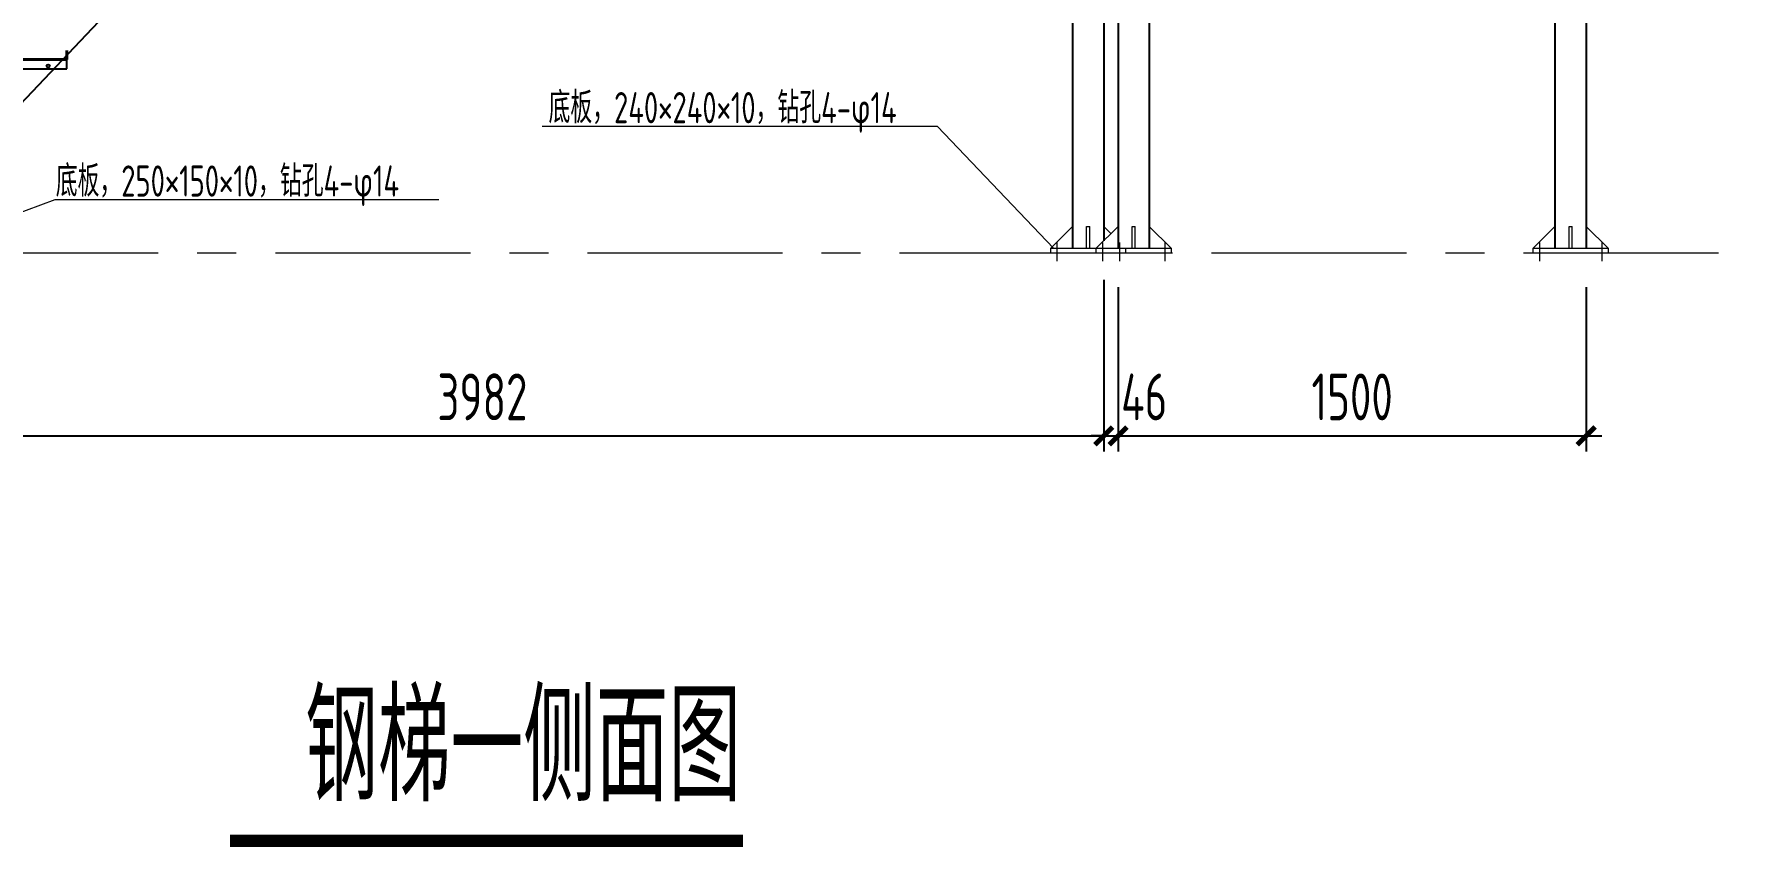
# Model space of a CAD drawing. Extents: x 498328 to 716449, y -893371 to -467753.
# Drawn here: x 532740 to 543616, y -875262 to -870049 of the extents above; entities that cross this region are included whole.
import ezdxf

# ---------------------------------------------------------------- set-up
doc = ezdxf.new("R2010")
doc.units = 0
doc.header["$LTSCALE"] = 1000
doc.header["$PDMODE"] = 35
doc.header["$PDSIZE"] = 20
doc.linetypes.add('CENTER', pattern=[2, 1.25, -0.25, 0.25, -0.25])
doc.linetypes.add('CENTER2', pattern=[28.575, 19.05, -3.175, 3.175, -3.175])
doc.layers.get('0').update_dxf_attribs({"linetype": 'CONTINUOUS'})
doc.layers.get('Defpoints').update_dxf_attribs({"linetype": 'CONTINUOUS'})
for name, color, linetype in [('01', 7, 'CONTINUOUS'), ('1轮廓实线层', 7, 'CONTINUOUS'), ('AXIS', 251, 'CENTER'), ('DIM', 3, 'CONTINUOUS'), ('PUB_TEXT', 7, 'CONTINUOUS'), ('SD_NAME_TOPC', 7, 'CONTINUOUS'), ('设备基础', 2, 'CONTINUOUS')]:
    doc.layers.add(name, color=color, linetype=linetype)
doc.styles.add('TSSD-REIN', font='tssdeng.shx', dxfattribs={"width": 0.7, "bigfont": 'tssdchn.shx'})
doc.styles.add('TSSD_DIMENSION', font='Tssdeng.shx', dxfattribs={"width": 0.7, "bigfont": 'hztxt.shx'})
doc.styles.add('TSSD_REIN', font='Tssdeng.shx', dxfattribs={"width": 0.7, "bigfont": 'hztxt.shx'})
doc.dimstyles.new('TSSD_50_100', dxfattribs={"dimtxt": 300, "dimasz": 80, "dimexe": 100, "dimexo": 250, "dimgap": 100, "dimtad": 1, "dimdec": 0, "dimlfac": 0.5, "dimzin": 0, "dimdsep": 46, "dimtxsty": 'TSSD_DIMENSION', "dimblk": 'ARCHTICK', "dimcen": 0, "dimdle": 100, "dimclrt": 7, "dimadec": 0, "dimazin": 0, "dimtfac": 1, "dimtdec": 0, "dimtix": 1, "dimtmove": 2, "dimatfit": 3, "dimldrblk": 'ARCHTICK', "dimfxl": 0, "dimtolj": 1, "dimtzin": 0, "dimarcsym": 0})

# ---------------------------------------------------------------- blocks, each defined once
blk = doc.blocks.new('240底板16mm厚')
at = {"layer": '1轮廓实线层', "lineweight": 9}
for p, q in [((1000128.5, -470401.2), (1000198.5, -470331.2)), ((1000243.5, -470331.2), (1000253.5, -470331.2)), ((1000243.5, -470401.2), (1000243.5, -470331.2)), ((1000253.5, -470401.2), (1000253.5, -470331.2)), ((1000368.5, -470401.2), (1000298.5, -470331.2))]:
    blk.add_line(p, q, dxfattribs=at)
at = {"layer": '1轮廓实线层', "linetype": 'CENTER2', "lineweight": 20, "ltscale": 0.01}
for p, q in [((1000148.5, -470382.6), (1000148.5, -470442.5)), ((1000348.5, -470382.6), (1000348.5, -470442.5))]:
    blk.add_line(p, q, dxfattribs=at)
at = {"layer": '1轮廓实线层', "lineweight": 20}
blk.add_lwpolyline([(1000128.5, -470401.2), (1000368.5, -470401.2), (1000368.5, -470417.2), (1000128.5, -470417.2)], close=True, dxfattribs=at)
blk = doc.blocks.new('_ARCHTICK')
at = {"color": 0, "const_width": 0.4}
blk.add_lwpolyline([(-0.71, -0.71), (0.71, 0.71)], dxfattribs=at)
blk = doc.blocks.new('*D540')
at = {"layer": 'Defpoints', "color": 0, "transparency": 16777216}
for p in [(531631, -871435), (539596, -871375), (539596, -872626)]:
    blk.add_point(p, dxfattribs=at)
at = {"layer": 'DIM', "color": 0, "lineweight": -2, "transparency": 16777216}
for p, q in [((539596, -871625), (539596, -872726)), ((531631, -871685), (531631, -872726)), ((531531, -872626), (539696, -872626))]:
    blk.add_line(p, q, dxfattribs=at)
at = {"layer": 'DIM', "color": 0, "lineweight": -2, "transparency": 16777216, "xscale": 80, "yscale": 80, "zscale": 80, "rotation": 180}
blk.add_blockref('_ARCHTICK', (531631, -872626), dxfattribs=at)
at = {"layer": 'DIM', "color": 0, "lineweight": -2, "transparency": 16777216, "xscale": 80, "yscale": 80, "zscale": 80}
blk.add_blockref('_ARCHTICK', (539596, -872626), dxfattribs=at)
at = {"layer": 'DIM', "color": 7, "transparency": 16777216, "insert": (535614, -872376), "char_height": 300, "attachment_point": 5, "style": 'TSSD_DIMENSION'}
blk.add_mtext('\\A1;3982', dxfattribs=at)
blk = doc.blocks.new('*D579')
at = {"layer": 'Defpoints', "color": 0, "transparency": 16777216}
for p in [(539688, -871423), (542688, -871423), (542688, -872626)]:
    blk.add_point(p, dxfattribs=at)
at = {"layer": 'DIM', "color": 0, "lineweight": -2, "transparency": 16777216}
for p, q in [((539688, -871673), (539688, -872726)), ((542688, -871673), (542688, -872726)), ((539588, -872626), (542788, -872626))]:
    blk.add_line(p, q, dxfattribs=at)
at = {"layer": 'DIM', "color": 0, "lineweight": -2, "transparency": 16777216, "xscale": 80, "yscale": 80, "zscale": 80, "rotation": 180}
blk.add_blockref('_ARCHTICK', (539688, -872626), dxfattribs=at)
at = {"layer": 'DIM', "color": 0, "lineweight": -2, "transparency": 16777216, "xscale": 80, "yscale": 80, "zscale": 80}
blk.add_blockref('_ARCHTICK', (542688, -872626), dxfattribs=at)
at = {"layer": 'DIM', "color": 7, "transparency": 16777216, "insert": (541188, -872376), "char_height": 300, "attachment_point": 5, "style": 'TSSD_DIMENSION'}
blk.add_mtext('\\A1;1500', dxfattribs=at)
blk = doc.blocks.new('*D641')
at = {"layer": 'Defpoints', "color": 0, "transparency": 16777216}
for p in [(539596, -871375), (539688, -871423), (539688, -872626)]:
    blk.add_point(p, dxfattribs=at)
at = {"layer": 'DIM', "color": 0, "lineweight": -2, "transparency": 16777216}
for p, q in [((539596, -871625), (539596, -872726)), ((539688, -871673), (539688, -872726)), ((539596, -872626), (539516, -872626)), ((539596, -872626), (539688, -872626)), ((539688, -872626), (539768, -872626))]:
    blk.add_line(p, q, dxfattribs=at)
at = {"layer": 'DIM', "color": 0, "lineweight": -2, "transparency": 16777216, "xscale": 80, "yscale": 80, "zscale": 80}
blk.add_blockref('_ARCHTICK', (539596, -872626), dxfattribs=at)
at = {"layer": 'DIM', "color": 0, "lineweight": -2, "transparency": 16777216, "xscale": 80, "yscale": 80, "zscale": 80, "rotation": 180}
blk.add_blockref('_ARCHTICK', (539688, -872626), dxfattribs=at)
at = {"layer": 'DIM', "color": 7, "transparency": 16777216, "insert": (539855, -872376), "char_height": 300, "attachment_point": 5, "style": 'TSSD_DIMENSION'}
blk.add_mtext('\\A1;46', dxfattribs=at)

msp = doc.modelspace()

# ---------------------------------------------------------------- linework, layer by layer
at = {"layer": '01', "color": 8, "lineweight": 9}
for p, q in [((538530.7, -870641.9), (535996, -870641.9)), ((538530.7, -870641.9), (539273.6, -871423.4)), ((532873.5, -871112.1), (532006.1, -871435.4)), ((535334.5, -871112.1), (532873.5, -871112.1))]:
    msp.add_line(p, q, dxfattribs=at)
at = {"layer": '1轮廓实线层', "lineweight": 9}
for p, q in [((539256, -871423.4), (539396, -871283.4)), ((539486, -871283.4), (539506, -871283.4)), ((539486, -871423.4), (539486, -871283.4)), ((539506, -871423.4), (539506, -871283.4)), ((539641.9, -871329.2), (539596, -871283.4))]:
    msp.add_line(p, q, dxfattribs=at)
at = {"layer": '1轮廓实线层', "linetype": 'CENTER2', "lineweight": 20, "ltscale": 0.01}
for p, q in [((539296, -871386.2), (539296, -871505.9)), ((539696, -871386.2), (539696, -871505.9))]:
    msp.add_line(p, q, dxfattribs=at)
at = {"layer": '1轮廓实线层', "lineweight": 9, "const_width": 20}
for points in [[(532950.2, -870213.4), (532950.2, -870153.4)], [(532429.6, -870213.4), (532950.2, -870213.4)]]:
    msp.add_lwpolyline(points, dxfattribs=at)
at = {"layer": '1轮廓实线层', "lineweight": 20}
msp.add_lwpolyline([(539256, -871423.4), (539736, -871423.4), (539736, -871455.4), (539256, -871455.4)], close=True, dxfattribs=at)
at = {"layer": 'AXIS', "lineweight": 20}
msp.add_line((553536.6, -871455.4), (530355.6, -871455.4), dxfattribs=at)
at = {"layer": 'SD_NAME_TOPC', "const_width": 80}
msp.add_lwpolyline([(533995.8, -875221.7), (537283.8, -875221.7)], dxfattribs=at)
at = {"layer": '设备基础', "color": 0}
for p, q in [((531927, -871264.9), (539338.1, -863438.4)), ((539396, -863470.4), (539396, -871423.4)), ((539596, -863470.4), (539596, -871375)), ((539687.7, -863581.4), (539687.7, -871423.4)), ((539887.7, -863555.4), (539887.7, -871423.4)), ((542487.7, -863555.4), (542487.7, -871423.4)), ((542687.7, -863555.4), (542687.7, -871423.4))]:
    msp.add_line(p, q, dxfattribs=at)
at = {"layer": '设备基础', "color": 8}
for p, q in [((532950.2, -870273.3), (532950.2, -870213.4)), ((532429.6, -870273.4), (532950.2, -870273.3))]:
    msp.add_line(p, q, dxfattribs=at)
msp.add_circle((532831, -870255.2), 10, dxfattribs=at)

# ---------------------------------------------------------------- block references
at = {"layer": '1轮廓实线层', "lineweight": 9, "xscale": 2, "yscale": 2, "zscale": 2}
for p in [(-1460709.2, 69379), (-1457909.2, 69379)]:
    msp.add_blockref('240底板16mm厚', p, dxfattribs=at)

# ---------------------------------------------------------------- texts
at = {"layer": 'PUB_TEXT', "lineweight": 15, "width": 0.7}
for s, height, style, p in [('底板，240×240×10，钻孔4-φ14', 200, 'TSSD_REIN', (536037.4, -870621.9)), ('底板，250×150×10，钻孔4-φ14', 200, 'TSSD_REIN', (532879.1, -871092.2)), ('钢梯一侧面图', 700, 'TSSD-REIN', (534478.7, -874968.2))]:
    msp.add_text(s, height=height, dxfattribs=dict(at, style=style)).set_placement(p)

# ---------------------------------------------------------------- dimensions: what is measured, and where the dimension line sits
at = {"layer": 'DIM'}
for base, p1, p2, picture, middle in [((539596, -872625.6), (531631.1, -871435.4), (539596, -871375), '*D540', (535613.6, -872375.6)), ((542687.7, -872625.6), (539687.7, -871423.4), (542687.7, -871423.4), '*D579', (541187.7, -872375.6))]:
    dim = msp.add_linear_dim(base=base, p1=p1, p2=p2, dimstyle='TSSD_50_100', dxfattribs=at)
    dim.commit()
    dim.dimension.update_dxf_attribs({"geometry": picture, "text_midpoint": middle})
dim = msp.add_linear_dim(base=(539687.7, -872625.6), p1=(539596, -871375), p2=(539687.7, -871423.4), dimstyle='TSSD_50_100', dxfattribs=at)
dim.commit()
dim.dimension.update_dxf_attribs({"geometry": '*D641', "text_midpoint": (539855.2, -872375.6), "dimtype": 160})

doc.saveas('drawing.dxf')
